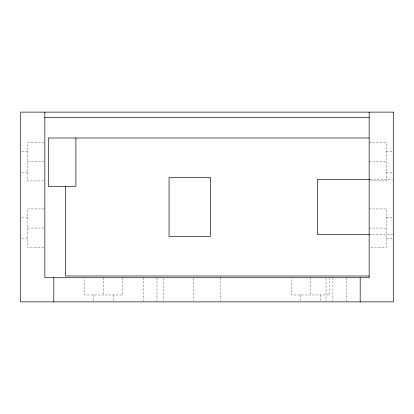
<?xml version="1.0" encoding="UTF-8"?>
<svg xmlns="http://www.w3.org/2000/svg" width="414" height="414" viewBox="0 0 414 414"><rect width="100%" height="100%" fill="white"/><g stroke="black" fill="none" stroke-linecap="round" stroke-linejoin="round"><path stroke-width="0.31" stroke-dasharray="2.07 1.55" d="M44.21 142.685L27.598 142.685L27.598 180.928L44.21 180.928M369.148 142.685L386.402 142.685L386.402 180.928L369.148 180.928M21.952 151.457L27.598 151.457M386.402 151.457L392.674 151.457M27.598 161.807L44.21 161.807M369.148 161.807L386.402 161.807M21.952 172.157L27.598 172.157M386.402 172.157L392.674 172.157M369.785 179.402L392.663 179.402M44.21 208.925L27.598 208.925L27.598 247.168L44.21 247.168M369.148 208.925L386.402 208.925L386.402 247.168L369.148 247.168M21.952 217.697L27.598 217.697M386.402 217.697L392.674 217.697M27.598 228.047L44.852 228.047M369.148 228.047L386.402 228.047M369.148 234.598L392.663 234.598M21.952 238.397L27.598 238.397M386.402 238.397L392.674 238.397M346.72 277.727L346.72 301.242M332.928 277.727L332.928 301.242M329.622 277.727L329.622 294.975L291.378 294.975L291.378 278.363M326.025 278.358L326.025 301.242M320.829 294.975L320.829 301.247M310.5 277.727L310.5 294.975M300.171 294.975L300.171 301.247M220.802 277.727L220.802 301.242M193.198 278.358L193.198 301.242M163.877 278.358L163.877 301.242M156.973 277.727L156.973 301.242M143.177 277.727L143.177 301.242M122.622 277.727L122.622 294.975L84.378 294.975L84.378 277.727M113.829 294.975L113.829 301.247M103.5 277.727L103.5 294.975M93.171 294.975L93.171 301.247"/><path stroke-width="0.62" d="M44.852 117.302L369.148 117.302M369.148 138.002L48.298 138.002L48.298 186.3L75.902 186.3L75.902 138.002M369.5 179.402L317.398 179.402L317.398 234.598L369.5 234.598M369.148 275.998L65.552 275.998L65.552 186.3M369.148 112.127L369.148 277.727L44.852 277.727L44.852 112.127M360.18 277.727L360.18 301.873M53.82 277.727L53.82 301.873M393.3 112.127L20.7 112.127L20.7 301.873L393.3 301.873L393.3 112.127M210.452 177.673L169.052 177.673L169.052 236.327L210.452 236.327L210.452 177.673"/></g></svg>
